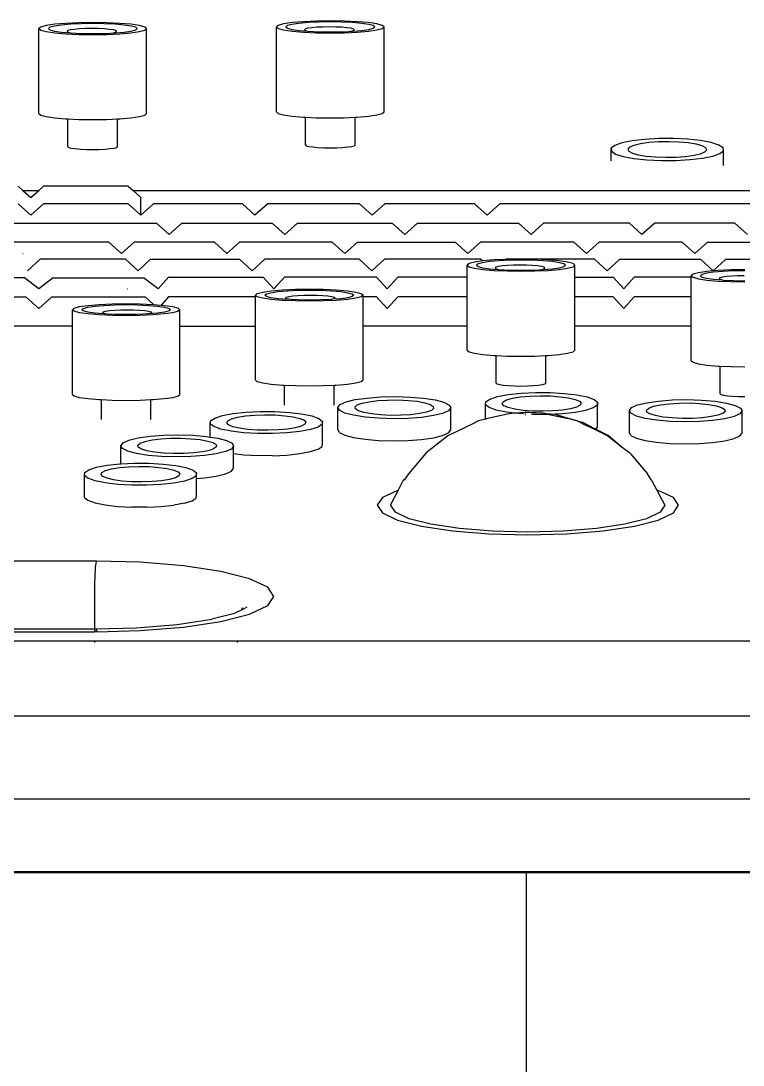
# Model space of a CAD drawing. Header units: centimetres. Extents: x 127 to 455, y 35 to 178.
# Drawn here: x 252.91 to 263.79, y 112.87 to 128.6 of the extents above; entities that cross this region are included whole.
import ezdxf

# ---------------------------------------------------------------- set-up
doc = ezdxf.new("R2010")
doc.units = ezdxf.units.CM
doc.layers.add('Edges', color=7, linetype='Continuous')

# ---------------------------------------------------------------- blocks, each defined once
blk = doc.blocks.new('Philips+Ultrasound+fr')
at = {"layer": 'Edges'}
for p, q in [((-8.278, 22.05), (-8.359, 22.028)), ((-8.149, 22.069), (-8.278, 22.05)), ((-8.155, 22.042), (-8.222, 22.024)), ((-8.049, 22.057), (-8.155, 22.042)), ((-7.981, 22.083), (-8.149, 22.069)), ((-7.91, 22.069), (-8.049, 22.057)), ((-7.786, 22.092), (-7.981, 22.083)), ((-7.749, 22.077), (-7.91, 22.069)), ((-7.576, 22.095), (-7.786, 22.092)), ((-7.576, 22.08), (-7.749, 22.077)), ((-7.366, 22.092), (-7.576, 22.095)), ((-7.403, 22.077), (-7.576, 22.08)), ((-7.241, 22.069), (-7.403, 22.077)), ((-7.17, 22.083), (-7.366, 22.092)), ((-7.102, 22.057), (-7.241, 22.069)), ((-7.003, 22.069), (-7.17, 22.083)), ((-6.996, 22.042), (-7.102, 22.057)), ((-6.874, 22.05), (-7.003, 22.069)), ((-6.929, 22.024), (-6.996, 22.042)), ((-6.793, 22.028), (-6.874, 22.05)), ((-4.781, 22.053), (-4.808, 22.029)), ((-4.7, 22.075), (-4.781, 22.053)), ((-4.571, 22.094), (-4.7, 22.075)), ((-4.644, 22.049), (-4.667, 22.029)), ((-4.577, 22.067), (-4.644, 22.049)), ((-4.471, 22.082), (-4.577, 22.067)), ((-4.403, 22.108), (-4.571, 22.094)), ((-4.332, 22.094), (-4.471, 22.082)), ((-4.207, 22.117), (-4.403, 22.108)), ((-4.171, 22.102), (-4.332, 22.094)), ((-3.998, 22.12), (-4.207, 22.117)), ((-3.998, 22.104), (-4.171, 22.102)), ((-3.788, 22.117), (-3.998, 22.12)), ((-3.824, 22.102), (-3.998, 22.104)), ((-3.663, 22.094), (-3.824, 22.102)), ((-3.592, 22.108), (-3.788, 22.117)), ((-3.524, 22.082), (-3.663, 22.094)), ((-3.424, 22.094), (-3.592, 22.108)), ((-3.418, 22.067), (-3.524, 22.082)), ((-3.295, 22.075), (-3.424, 22.094)), ((-3.351, 22.049), (-3.418, 22.067)), ((-3.328, 22.029), (-3.351, 22.049)), ((-3.214, 22.053), (-3.295, 22.075)), ((-3.187, 22.029), (-3.214, 22.053)), ((-8.359, 22.028), (-8.387, 22.004)), ((-8.387, 22.004), (-8.359, 21.981)), ((-8.387, 20.723), (-8.387, 22.004)), ((-8.359, 21.981), (-8.278, 21.959)), ((-8.278, 21.959), (-8.149, 21.94)), ((-8.222, 22.024), (-8.245, 22.004)), ((-8.245, 22.004), (-8.222, 21.985)), ((-8.222, 21.985), (-8.155, 21.967)), ((-8.155, 21.967), (-8.049, 21.951)), ((-8.149, 21.94), (-7.981, 21.925)), ((-8.049, 21.951), (-7.914, 21.941)), ((-7.981, 21.925), (-7.786, 21.916)), ((-7.952, 21.973), (-7.964, 21.962)), ((-7.964, 21.962), (-7.952, 21.951)), ((-7.914, 21.983), (-7.952, 21.973)), ((-7.952, 21.951), (-7.914, 21.941)), ((-7.855, 21.992), (-7.914, 21.983)), ((-7.914, 21.941), (-7.91, 21.939)), ((-7.91, 21.939), (-7.749, 21.932)), ((-7.777, 21.999), (-7.855, 21.992)), ((-7.786, 21.916), (-7.576, 21.913)), ((-7.687, 22.003), (-7.777, 21.999)), ((-7.749, 21.932), (-7.576, 21.929)), ((-7.59, 22.004), (-7.687, 22.003)), ((-7.494, 22.003), (-7.59, 22.004)), ((-7.576, 21.929), (-7.403, 21.932)), ((-7.576, 21.913), (-7.366, 21.916)), ((-7.404, 21.999), (-7.494, 22.003)), ((-7.326, 21.992), (-7.404, 21.999)), ((-7.403, 21.932), (-7.302, 21.936)), ((-7.366, 21.916), (-7.17, 21.925)), ((-7.267, 21.983), (-7.326, 21.992)), ((-7.302, 21.936), (-7.267, 21.941)), ((-7.229, 21.973), (-7.267, 21.983)), ((-7.267, 21.941), (-7.229, 21.951)), ((-7.267, 21.941), (-7.241, 21.939)), ((-7.241, 21.939), (-7.102, 21.951)), ((-7.217, 21.962), (-7.229, 21.973)), ((-7.229, 21.951), (-7.217, 21.962)), ((-7.17, 21.925), (-7.003, 21.94)), ((-7.102, 21.951), (-6.996, 21.967)), ((-7.003, 21.94), (-6.874, 21.959)), ((-6.996, 21.967), (-6.929, 21.985)), ((-6.906, 22.004), (-6.929, 22.024)), ((-6.929, 21.985), (-6.906, 22.004)), ((-6.874, 21.959), (-6.793, 21.981)), ((-6.765, 22.004), (-6.793, 22.028)), ((-6.793, 21.981), (-6.765, 22.004)), ((-6.765, 20.723), (-6.765, 22.004)), ((-4.808, 22.029), (-4.781, 22.006)), ((-4.808, 20.748), (-4.808, 22.029)), ((-4.781, 22.006), (-4.7, 21.984)), ((-4.7, 21.984), (-4.571, 21.965)), ((-4.667, 22.029), (-4.644, 22.01)), ((-4.644, 22.01), (-4.577, 21.992)), ((-4.577, 21.992), (-4.471, 21.976)), ((-4.571, 21.965), (-4.403, 21.95)), ((-4.471, 21.976), (-4.336, 21.966)), ((-4.403, 21.95), (-4.207, 21.941)), ((-4.373, 21.998), (-4.386, 21.987)), ((-4.386, 21.987), (-4.373, 21.976)), ((-4.336, 22.008), (-4.373, 21.998)), ((-4.373, 21.976), (-4.336, 21.966)), ((-4.277, 22.017), (-4.336, 22.008)), ((-4.336, 21.966), (-4.332, 21.964)), ((-4.332, 21.964), (-4.171, 21.956)), ((-4.199, 22.024), (-4.277, 22.017)), ((-4.207, 21.941), (-3.998, 21.938)), ((-4.109, 22.028), (-4.199, 22.024)), ((-4.171, 21.956), (-3.998, 21.954)), ((-4.012, 22.029), (-4.109, 22.028)), ((-3.915, 22.028), (-4.012, 22.029)), ((-3.998, 21.954), (-3.824, 21.956)), ((-3.998, 21.938), (-3.788, 21.941)), ((-3.825, 22.024), (-3.915, 22.028)), ((-3.748, 22.017), (-3.825, 22.024)), ((-3.824, 21.956), (-3.724, 21.961)), ((-3.788, 21.941), (-3.592, 21.95)), ((-3.689, 22.008), (-3.748, 22.017)), ((-3.724, 21.961), (-3.689, 21.966)), ((-3.651, 21.998), (-3.689, 22.008)), ((-3.689, 21.966), (-3.651, 21.976)), ((-3.689, 21.966), (-3.663, 21.964)), ((-3.663, 21.964), (-3.524, 21.976)), ((-3.638, 21.987), (-3.651, 21.998)), ((-3.651, 21.976), (-3.638, 21.987)), ((-3.592, 21.95), (-3.424, 21.965)), ((-3.524, 21.976), (-3.418, 21.992)), ((-3.424, 21.965), (-3.295, 21.984)), ((-3.418, 21.992), (-3.351, 22.01)), ((-3.351, 22.01), (-3.328, 22.029)), ((-3.295, 21.984), (-3.214, 22.006)), ((-3.214, 22.006), (-3.187, 22.029)), ((-3.187, 20.748), (-3.187, 22.029)), ((-8.387, 20.723), (-8.359, 20.699)), ((-8.359, 20.699), (-8.278, 20.677)), ((-8.278, 20.677), (-8.149, 20.659)), ((-8.149, 20.659), (-7.981, 20.644)), ((-7.981, 20.644), (-7.95, 20.643)), ((-7.95, 20.225), (-7.95, 20.643)), ((-7.95, 20.643), (-7.786, 20.635)), ((-7.786, 20.635), (-7.576, 20.632)), ((-7.576, 20.632), (-7.366, 20.635)), ((-7.366, 20.635), (-7.202, 20.643)), ((-7.202, 20.643), (-7.17, 20.644)), ((-7.202, 20.225), (-7.202, 20.643)), ((-7.17, 20.644), (-7.003, 20.659)), ((-7.003, 20.659), (-6.874, 20.677)), ((-6.874, 20.677), (-6.793, 20.699)), ((-6.793, 20.699), (-6.765, 20.723)), ((-4.808, 20.748), (-4.781, 20.724)), ((-4.781, 20.724), (-4.7, 20.702)), ((-4.7, 20.702), (-4.571, 20.684)), ((-4.571, 20.684), (-4.403, 20.669)), ((-4.403, 20.669), (-4.371, 20.668)), ((-4.371, 20.25), (-4.371, 20.668)), ((-4.371, 20.668), (-4.207, 20.66)), ((-4.207, 20.66), (-3.998, 20.657)), ((-3.998, 20.657), (-3.788, 20.66)), ((-3.788, 20.66), (-3.624, 20.668)), ((-3.624, 20.668), (-3.592, 20.669)), ((-3.624, 20.25), (-3.624, 20.668)), ((-3.592, 20.669), (-3.424, 20.684)), ((-3.424, 20.684), (-3.295, 20.702)), ((-3.295, 20.702), (-3.214, 20.724)), ((-3.214, 20.724), (-3.187, 20.748)), ((0.549, 20.311), (0.395, 20.28)), ((0.738, 20.334), (0.549, 20.311)), ((0.951, 20.346), (0.738, 20.334)), ((1.173, 20.347), (0.951, 20.346)), ((1.389, 20.337), (1.173, 20.347)), ((1.583, 20.316), (1.389, 20.337)), ((1.743, 20.286), (1.583, 20.316)), ((-7.95, 20.225), (-7.937, 20.214)), ((-7.937, 20.214), (-7.899, 20.204)), ((-7.899, 20.204), (-7.84, 20.195)), ((-7.84, 20.195), (-7.763, 20.188)), ((-7.763, 20.188), (-7.673, 20.184)), ((-7.673, 20.184), (-7.576, 20.183)), ((-7.576, 20.183), (-7.479, 20.184)), ((-7.479, 20.184), (-7.389, 20.188)), ((-7.389, 20.188), (-7.312, 20.195)), ((-7.312, 20.195), (-7.252, 20.204)), ((-7.252, 20.204), (-7.215, 20.214)), ((-7.215, 20.214), (-7.202, 20.225)), ((-4.371, 20.25), (-4.359, 20.239)), ((-4.359, 20.239), (-4.321, 20.229)), ((-4.321, 20.229), (-4.262, 20.22)), ((-4.262, 20.22), (-4.184, 20.213)), ((-4.184, 20.213), (-4.094, 20.209)), ((-4.094, 20.209), (-3.998, 20.208)), ((-3.998, 20.208), (-3.901, 20.209)), ((-3.901, 20.209), (-3.811, 20.213)), ((-3.811, 20.213), (-3.733, 20.22)), ((-3.733, 20.22), (-3.674, 20.229)), ((-3.674, 20.229), (-3.637, 20.239)), ((-3.637, 20.239), (-3.624, 20.25)), ((0.288, 20.242), (0.235, 20.2)), ((0.235, 20.2), (0.24, 20.156)), ((0.235, 20.011), (0.235, 20.2)), ((0.24, 20.156), (0.301, 20.114)), ((0.395, 20.28), (0.288, 20.242)), ((0.511, 20.216), (0.485, 20.186)), ((0.485, 20.186), (0.5, 20.155)), ((0.5, 20.155), (0.554, 20.127)), ((0.576, 20.243), (0.511, 20.216)), ((0.675, 20.267), (0.576, 20.243)), ((0.802, 20.285), (0.675, 20.267)), ((0.948, 20.295), (0.802, 20.285)), ((1.103, 20.298), (0.948, 20.295)), ((1.256, 20.293), (1.103, 20.298)), ((1.397, 20.28), (1.256, 20.293)), ((1.516, 20.261), (1.397, 20.28)), ((1.606, 20.236), (1.516, 20.261)), ((1.583, 20.119), (1.648, 20.147)), ((1.66, 20.207), (1.606, 20.236)), ((1.648, 20.147), (1.674, 20.177)), ((1.674, 20.177), (1.66, 20.207)), ((1.858, 20.248), (1.743, 20.286)), ((1.92, 20.206), (1.858, 20.248)), ((1.872, 20.121), (1.925, 20.163)), ((1.925, 20.163), (1.92, 20.206)), ((1.925, 19.941), (1.925, 20.163)), ((0.301, 20.114), (0.416, 20.077)), ((0.416, 20.077), (0.576, 20.047)), ((0.554, 20.127), (0.643, 20.102)), ((0.576, 20.047), (0.771, 20.026)), ((0.643, 20.102), (0.763, 20.083)), ((0.763, 20.083), (0.904, 20.07)), ((0.771, 20.026), (0.986, 20.016)), ((0.904, 20.07), (1.057, 20.065)), ((0.986, 20.016), (1.208, 20.017)), ((1.057, 20.065), (1.212, 20.068)), ((1.208, 20.017), (1.421, 20.029)), ((1.212, 20.068), (1.357, 20.078)), ((1.357, 20.078), (1.484, 20.096)), ((1.421, 20.029), (1.611, 20.051)), ((1.484, 20.096), (1.583, 20.119)), ((1.611, 20.051), (1.765, 20.083)), ((1.765, 20.083), (1.872, 20.121)), ((-8.7, 19.628), (-8.629, 19.564)), ((-8.629, 19.564), (-8.391, 19.564)), ((-8.629, 19.564), (-8.51, 19.457)), ((-8.51, 19.457), (-8.391, 19.564)), ((-8.391, 19.564), (-8.32, 19.628)), ((-7.041, 19.628), (-8.32, 19.628)), ((-7.041, 19.628), (-6.97, 19.564)), ((-6.97, 19.564), (15.223, 19.564)), ((-6.97, 19.564), (-6.851, 19.457)), ((-8.7, 19.362), (-8.51, 19.19)), ((-8.32, 19.362), (-8.51, 19.19)), ((-7.041, 19.362), (-8.32, 19.362)), ((-7.041, 19.362), (-6.851, 19.19)), ((-6.851, 19.19), (-6.851, 19.457)), ((-6.661, 19.362), (-6.851, 19.19)), ((-5.322, 19.362), (-6.661, 19.362)), ((-5.132, 19.19), (-5.322, 19.362)), ((-4.941, 19.362), (-5.132, 19.19)), ((-3.555, 19.362), (-4.941, 19.362)), ((-3.555, 19.362), (-3.365, 19.19)), ((-3.174, 19.362), (-3.365, 19.19)), ((-1.825, 19.362), (-3.174, 19.362)), ((-1.635, 19.19), (-1.825, 19.362)), ((-1.445, 19.362), (-1.635, 19.19)), ((5.136, 19.362), (-1.445, 19.362)), ((-9.979, 19.074), (-6.615, 19.074)), ((-6.615, 19.074), (-6.425, 18.903)), ((-6.425, 18.903), (-6.235, 19.074)), ((-6.235, 19.074), (-4.873, 19.074)), ((-4.873, 19.074), (-4.683, 18.903)), ((-4.493, 19.074), (-4.683, 18.903)), ((-4.493, 19.074), (-3.065, 19.074)), ((-3.065, 19.074), (-2.875, 18.903)), ((-2.875, 18.903), (-2.684, 19.074)), ((-2.684, 19.074), (-1.164, 19.074)), ((-1.164, 19.074), (-0.973, 18.903)), ((-0.973, 18.903), (-0.783, 19.074)), ((0.509, 19.074), (-0.783, 19.074)), ((0.509, 19.074), (0.699, 18.903)), ((0.89, 19.074), (0.699, 18.903)), ((2.1, 19.074), (0.89, 19.074)), ((2.1, 19.074), (2.291, 18.903)), ((-7.332, 18.787), (-9.979, 18.787)), ((-7.332, 18.787), (-7.141, 18.615)), ((-6.951, 18.787), (-7.141, 18.615)), ((-5.744, 18.787), (-6.951, 18.787)), ((-5.744, 18.787), (-5.554, 18.615)), ((-5.554, 18.615), (-5.364, 18.787)), ((-3.969, 18.787), (-5.364, 18.787)), ((-3.969, 18.787), (-3.779, 18.615)), ((-3.779, 18.615), (-3.589, 18.787)), ((-3.589, 18.787), (-2.114, 18.787)), ((-2.114, 18.787), (-1.924, 18.615)), ((-1.924, 18.615), (-1.734, 18.787)), ((-0.327, 18.787), (-1.734, 18.787)), ((-0.327, 18.787), (-0.137, 18.615)), ((-0.137, 18.615), (0.053, 18.787)), ((1.305, 18.787), (0.053, 18.787)), ((1.305, 18.787), (1.495, 18.615)), ((1.685, 18.787), (1.495, 18.615)), ((1.685, 18.787), (2.91, 18.787)), ((-8.631, 18.615), (-8.627, 18.615)), ((-8.371, 18.531), (-8.561, 18.354)), ((-7.084, 18.531), (-8.371, 18.531)), ((-7.084, 18.531), (-6.894, 18.354)), ((-6.894, 18.354), (-6.704, 18.531)), ((-6.704, 18.531), (-5.366, 18.531)), ((-5.366, 18.531), (-5.176, 18.354)), ((-5.176, 18.354), (-4.985, 18.531)), ((-3.563, 18.531), (-4.985, 18.531)), ((-3.563, 18.531), (-3.373, 18.354)), ((-3.373, 18.354), (-3.183, 18.531)), ((-1.731, 18.531), (-3.183, 18.531)), ((-1.907, 18.462), (-1.934, 18.439)), ((-1.934, 18.439), (-1.907, 18.415)), ((-1.934, 18.257), (-1.934, 18.439)), ((-1.826, 18.484), (-1.907, 18.462)), ((-1.907, 18.415), (-1.826, 18.393)), ((-1.701, 18.503), (-1.826, 18.484)), ((-1.77, 18.458), (-1.793, 18.439)), ((-1.793, 18.439), (-1.77, 18.419)), ((-1.703, 18.476), (-1.77, 18.458)), ((-1.77, 18.419), (-1.703, 18.401)), ((-1.731, 18.531), (-1.701, 18.503)), ((-1.597, 18.492), (-1.703, 18.476)), ((-1.697, 18.503), (-1.701, 18.503)), ((-1.529, 18.518), (-1.697, 18.503)), ((-1.458, 18.504), (-1.597, 18.492)), ((-1.356, 18.526), (-1.529, 18.518)), ((-1.462, 18.418), (-1.499, 18.408)), ((-1.403, 18.427), (-1.462, 18.418)), ((-1.297, 18.512), (-1.458, 18.504)), ((-1.325, 18.433), (-1.403, 18.427)), ((-1.356, 18.526), (-1.351, 18.531)), ((-1.333, 18.527), (-1.356, 18.526)), ((-1.333, 18.527), (-1.351, 18.531)), ((-1.124, 18.53), (-1.333, 18.527)), ((-1.235, 18.438), (-1.325, 18.433)), ((-1.124, 18.514), (-1.297, 18.512)), ((-1.138, 18.439), (-1.235, 18.438)), ((-1.042, 18.438), (-1.138, 18.439)), ((-0.914, 18.527), (-1.124, 18.53)), ((-0.95, 18.512), (-1.124, 18.514)), ((-0.951, 18.433), (-1.042, 18.438)), ((-0.874, 18.427), (-0.951, 18.433)), ((-0.789, 18.504), (-0.95, 18.512)), ((-0.137, 18.531), (-0.914, 18.527)), ((-0.718, 18.518), (-0.914, 18.527)), ((-0.815, 18.418), (-0.874, 18.427)), ((-0.777, 18.408), (-0.815, 18.418)), ((-0.65, 18.492), (-0.789, 18.504)), ((-0.55, 18.503), (-0.718, 18.518)), ((-0.544, 18.476), (-0.65, 18.492)), ((-0.421, 18.484), (-0.55, 18.503)), ((-0.477, 18.458), (-0.544, 18.476)), ((-0.544, 18.401), (-0.477, 18.419)), ((-0.454, 18.439), (-0.477, 18.458)), ((-0.477, 18.419), (-0.454, 18.439)), ((-0.34, 18.462), (-0.421, 18.484)), ((-0.421, 18.393), (-0.34, 18.415)), ((-0.313, 18.439), (-0.34, 18.462)), ((-0.34, 18.415), (-0.313, 18.439)), ((-0.313, 18.257), (-0.313, 18.439)), ((-0.017, 18.531), (-0.137, 18.531)), ((-0.017, 18.531), (0.174, 18.354)), ((0.174, 18.354), (0.364, 18.531)), ((0.364, 18.531), (1.581, 18.531)), ((1.581, 18.531), (1.771, 18.354)), ((1.771, 18.354), (1.961, 18.531)), ((1.961, 18.531), (3.245, 18.531)), ((-6.433, 18.257), (-6.593, 18.081)), ((-6.433, 18.257), (-5.008, 18.257)), ((-4.848, 18.081), (-5.008, 18.257)), ((-4.688, 18.257), (-4.848, 18.081)), ((-3.3, 18.257), (-4.688, 18.257)), ((-3.14, 18.081), (-3.3, 18.257)), ((-2.979, 18.257), (-3.14, 18.081)), ((-1.934, 18.257), (-2.979, 18.257)), ((-1.934, 17.963), (-1.934, 18.257)), ((-1.826, 18.393), (-1.697, 18.374)), ((-1.703, 18.401), (-1.597, 18.386)), ((-1.697, 18.374), (-1.529, 18.36)), ((-1.597, 18.386), (-1.462, 18.376)), ((-1.529, 18.36), (-1.333, 18.351)), ((-1.499, 18.408), (-1.512, 18.397)), ((-1.512, 18.397), (-1.499, 18.386)), ((-1.499, 18.386), (-1.462, 18.376)), ((-1.462, 18.376), (-1.458, 18.374)), ((-1.458, 18.374), (-1.297, 18.366)), ((-1.333, 18.351), (-1.124, 18.348)), ((-1.297, 18.366), (-1.124, 18.364)), ((-1.124, 18.364), (-0.95, 18.366)), ((-1.124, 18.348), (-0.914, 18.351)), ((-0.95, 18.366), (-0.85, 18.371)), ((-0.914, 18.351), (-0.718, 18.36)), ((-0.85, 18.371), (-0.815, 18.376)), ((-0.815, 18.376), (-0.777, 18.386)), ((-0.815, 18.376), (-0.789, 18.374)), ((-0.789, 18.374), (-0.65, 18.386)), ((-0.765, 18.397), (-0.777, 18.408)), ((-0.777, 18.386), (-0.765, 18.397)), ((-0.718, 18.36), (-0.55, 18.374)), ((-0.65, 18.386), (-0.544, 18.401)), ((-0.55, 18.374), (-0.421, 18.393)), ((-0.313, 17.963), (-0.313, 18.257)), ((-0.313, 18.257), (0.263, 18.257)), ((0.423, 18.081), (0.263, 18.257)), ((0.583, 18.257), (0.423, 18.081)), ((1.44, 18.257), (0.583, 18.257)), ((1.468, 18.303), (1.44, 18.279)), ((1.44, 18.279), (1.468, 18.256)), ((1.44, 18.257), (1.44, 18.279)), ((1.44, 17.963), (1.44, 18.257)), ((1.549, 18.325), (1.468, 18.303)), ((1.468, 18.256), (1.549, 18.234)), ((1.677, 18.344), (1.549, 18.325)), ((1.604, 18.299), (1.581, 18.279)), ((1.581, 18.279), (1.604, 18.26)), ((1.671, 18.317), (1.604, 18.299)), ((1.604, 18.26), (1.671, 18.242)), ((1.777, 18.333), (1.671, 18.317)), ((1.771, 18.354), (1.677, 18.344)), ((1.845, 18.358), (1.771, 18.354)), ((1.916, 18.345), (1.777, 18.333)), ((2.041, 18.367), (1.845, 18.358)), ((1.912, 18.259), (1.875, 18.248)), ((1.972, 18.267), (1.912, 18.259)), ((2.077, 18.352), (1.916, 18.345)), ((2.049, 18.274), (1.972, 18.267)), ((2.251, 18.371), (2.041, 18.367)), ((2.139, 18.278), (2.049, 18.274)), ((2.251, 18.355), (2.077, 18.352)), ((2.236, 18.28), (2.139, 18.278)), ((-8.607, 18.247), (-9.951, 18.247)), ((-8.389, 18.081), (-8.607, 18.247)), ((-8.171, 18.247), (-8.389, 18.081)), ((-8.171, 18.247), (-6.811, 18.247)), ((-6.593, 18.081), (-6.811, 18.247)), ((1.549, 18.234), (1.677, 18.215)), ((1.671, 18.242), (1.777, 18.226)), ((1.677, 18.215), (1.845, 18.2)), ((1.777, 18.226), (1.912, 18.216)), ((1.845, 18.2), (2.041, 18.191)), ((1.875, 18.248), (1.862, 18.237)), ((1.862, 18.237), (1.875, 18.227)), ((1.875, 18.227), (1.912, 18.216)), ((1.912, 18.216), (1.916, 18.214)), ((1.916, 18.214), (2.077, 18.207)), ((2.041, 18.191), (2.251, 18.188)), ((2.077, 18.207), (2.251, 18.204)), ((-8.58, 17.958), (-9.979, 17.958)), ((-8.389, 17.787), (-8.58, 17.958)), ((-8.198, 17.958), (-8.389, 17.787)), ((-6.784, 17.958), (-8.198, 17.958)), ((-7.051, 18.081), (-7.048, 18.081)), ((-6.66, 17.847), (-6.784, 17.958)), ((-6.433, 17.963), (-6.548, 17.837)), ((-5.124, 17.963), (-6.433, 17.963)), ((-5.124, 17.987), (-5.097, 18.01)), ((-5.097, 17.963), (-5.124, 17.987)), ((-5.124, 17.963), (-5.124, 17.987)), ((-5.124, 17.518), (-5.124, 17.963)), ((-5.097, 18.01), (-5.016, 18.032)), ((-5.016, 17.941), (-5.097, 17.963)), ((-5.016, 18.032), (-4.887, 18.051)), ((-4.887, 17.922), (-5.016, 17.941)), ((-4.983, 17.987), (-4.96, 18.006)), ((-4.96, 17.967), (-4.983, 17.987)), ((-4.96, 18.006), (-4.893, 18.024)), ((-4.893, 17.949), (-4.96, 17.967)), ((-4.893, 18.024), (-4.787, 18.04)), ((-4.787, 17.934), (-4.893, 17.949)), ((-4.887, 18.051), (-4.719, 18.066)), ((-4.787, 18.04), (-4.648, 18.052)), ((-4.719, 18.066), (-4.524, 18.075)), ((-4.673, 17.945), (-4.66, 17.956)), ((-4.66, 17.934), (-4.673, 17.945)), ((-4.66, 17.956), (-4.623, 17.966)), ((-4.648, 18.052), (-4.487, 18.06)), ((-4.623, 17.966), (-4.563, 17.975)), ((-4.563, 17.975), (-4.486, 17.981)), ((-4.524, 18.075), (-4.314, 18.078)), ((-4.487, 18.06), (-4.314, 18.062)), ((-4.486, 17.981), (-4.396, 17.986)), ((-4.396, 17.986), (-4.299, 17.987)), ((-4.314, 18.078), (-4.104, 18.075)), ((-4.314, 18.062), (-4.14, 18.06)), ((-4.299, 17.987), (-4.202, 17.986)), ((-4.202, 17.986), (-4.112, 17.981)), ((-4.14, 18.06), (-3.979, 18.052)), ((-4.112, 17.981), (-4.035, 17.975)), ((-4.104, 18.075), (-3.908, 18.066)), ((-4.035, 17.975), (-3.975, 17.966)), ((-3.979, 18.052), (-3.84, 18.04)), ((-3.975, 17.966), (-3.938, 17.956)), ((-3.938, 17.956), (-3.925, 17.945)), ((-3.925, 17.945), (-3.938, 17.934)), ((-3.908, 18.066), (-3.74, 18.051)), ((-3.84, 18.04), (-3.734, 18.024)), ((-3.734, 17.949), (-3.84, 17.934)), ((-3.74, 18.051), (-3.612, 18.032)), ((-3.612, 17.941), (-3.74, 17.922)), ((-3.734, 18.024), (-3.667, 18.006)), ((-3.667, 17.967), (-3.734, 17.949)), ((-3.667, 18.006), (-3.644, 17.987)), ((-3.644, 17.987), (-3.667, 17.967)), ((-3.612, 18.032), (-3.531, 18.01)), ((-3.531, 17.963), (-3.612, 17.941)), ((-3.531, 18.01), (-3.503, 17.987)), ((-3.503, 17.987), (-3.531, 17.963)), ((-3.503, 17.963), (-3.503, 17.987)), ((-3.3, 17.963), (-3.503, 17.963)), ((-3.503, 17.518), (-3.503, 17.963)), ((-3.14, 17.787), (-3.3, 17.963)), ((-2.979, 17.963), (-3.14, 17.787)), ((-1.934, 17.963), (-2.979, 17.963)), ((-1.934, 17.518), (-1.934, 17.963)), ((0.263, 17.963), (-0.313, 17.963)), ((-0.313, 17.518), (-0.313, 17.963)), ((0.423, 17.787), (0.263, 17.963)), ((0.423, 17.787), (0.583, 17.963)), ((1.44, 17.963), (0.583, 17.963)), ((1.44, 17.518), (1.44, 17.963)), ((-7.884, 17.768), (-7.856, 17.792)), ((-7.856, 17.792), (-7.775, 17.814)), ((-7.775, 17.814), (-7.646, 17.833)), ((-7.742, 17.768), (-7.72, 17.788)), ((-7.72, 17.788), (-7.653, 17.806)), ((-7.653, 17.806), (-7.546, 17.821)), ((-7.646, 17.833), (-7.478, 17.847)), ((-7.546, 17.821), (-7.408, 17.833)), ((-7.478, 17.847), (-7.283, 17.856)), ((-7.408, 17.833), (-7.246, 17.841)), ((-7.283, 17.856), (-7.073, 17.859)), ((-7.246, 17.841), (-7.073, 17.844)), ((-7.073, 17.859), (-6.863, 17.856)), ((-7.073, 17.844), (-6.9, 17.841)), ((-6.9, 17.841), (-6.738, 17.833)), ((-6.863, 17.856), (-6.668, 17.847)), ((-6.738, 17.833), (-6.6, 17.821)), ((-6.668, 17.847), (-6.66, 17.847)), ((-6.66, 17.847), (-6.548, 17.837)), ((-6.6, 17.821), (-6.493, 17.806)), ((-6.548, 17.837), (-6.5, 17.833)), ((-6.5, 17.833), (-6.371, 17.814)), ((-6.493, 17.806), (-6.427, 17.788)), ((-6.427, 17.788), (-6.404, 17.768)), ((-6.371, 17.814), (-6.29, 17.792)), ((-6.29, 17.792), (-6.262, 17.768)), ((-4.719, 17.908), (-4.887, 17.922)), ((-4.648, 17.922), (-4.787, 17.934)), ((-4.524, 17.899), (-4.719, 17.908)), ((-4.623, 17.924), (-4.66, 17.934)), ((-4.623, 17.924), (-4.648, 17.922)), ((-4.588, 17.919), (-4.623, 17.924)), ((-4.487, 17.914), (-4.588, 17.919)), ((-4.314, 17.896), (-4.524, 17.899)), ((-4.314, 17.912), (-4.487, 17.914)), ((-4.14, 17.914), (-4.314, 17.912)), ((-4.104, 17.899), (-4.314, 17.896)), ((-3.979, 17.922), (-4.14, 17.914)), ((-3.908, 17.908), (-4.104, 17.899)), ((-3.975, 17.924), (-3.979, 17.922)), ((-3.938, 17.934), (-3.975, 17.924)), ((-3.84, 17.934), (-3.975, 17.924)), ((-3.74, 17.922), (-3.908, 17.908)), ((-7.856, 17.745), (-7.884, 17.768)), ((-7.884, 17.518), (-7.884, 17.768)), ((-7.775, 17.723), (-7.856, 17.745)), ((-7.646, 17.704), (-7.775, 17.723)), ((-7.72, 17.749), (-7.742, 17.768)), ((-7.653, 17.731), (-7.72, 17.749)), ((-7.546, 17.715), (-7.653, 17.731)), ((-7.478, 17.689), (-7.646, 17.704)), ((-7.408, 17.703), (-7.546, 17.715)), ((-7.283, 17.68), (-7.478, 17.689)), ((-7.432, 17.726), (-7.419, 17.737)), ((-7.419, 17.715), (-7.432, 17.726)), ((-7.419, 17.737), (-7.382, 17.747)), ((-7.382, 17.705), (-7.419, 17.715)), ((-7.382, 17.705), (-7.408, 17.703)), ((-7.382, 17.747), (-7.323, 17.756)), ((-7.347, 17.7), (-7.382, 17.705)), ((-7.246, 17.696), (-7.347, 17.7)), ((-7.323, 17.756), (-7.245, 17.763)), ((-7.073, 17.677), (-7.283, 17.68)), ((-7.073, 17.693), (-7.246, 17.696)), ((-7.245, 17.763), (-7.155, 17.767)), ((-7.155, 17.767), (-7.058, 17.768)), ((-6.9, 17.696), (-7.073, 17.693)), ((-6.863, 17.68), (-7.073, 17.677)), ((-7.058, 17.768), (-6.962, 17.767)), ((-6.962, 17.767), (-6.871, 17.763)), ((-6.738, 17.703), (-6.9, 17.696)), ((-6.871, 17.763), (-6.794, 17.756)), ((-6.668, 17.689), (-6.863, 17.68)), ((-6.794, 17.756), (-6.735, 17.747)), ((-6.735, 17.705), (-6.738, 17.703)), ((-6.735, 17.747), (-6.697, 17.737)), ((-6.697, 17.715), (-6.735, 17.705)), ((-6.6, 17.715), (-6.735, 17.705)), ((-6.697, 17.737), (-6.685, 17.726)), ((-6.685, 17.726), (-6.697, 17.715)), ((-6.5, 17.704), (-6.668, 17.689)), ((-6.493, 17.731), (-6.6, 17.715)), ((-6.371, 17.723), (-6.5, 17.704)), ((-6.427, 17.749), (-6.493, 17.731)), ((-6.404, 17.768), (-6.427, 17.749)), ((-6.29, 17.745), (-6.371, 17.723)), ((-6.262, 17.768), (-6.29, 17.745)), ((-6.262, 17.518), (-6.262, 17.768)), ((-7.884, 17.518), (-10.138, 17.518)), ((-7.884, 16.487), (-7.884, 17.518)), ((-6.262, 17.518), (-5.124, 17.518)), ((-6.262, 16.487), (-6.262, 17.518)), ((-5.124, 16.706), (-5.124, 17.518)), ((-3.503, 16.706), (-3.503, 17.518)), ((-1.934, 17.518), (-3.503, 17.518)), ((-1.934, 17.158), (-1.934, 17.518)), ((-0.313, 17.158), (-0.313, 17.518)), ((1.44, 17.518), (-0.313, 17.518)), ((1.44, 16.998), (1.44, 17.518)), ((-1.934, 17.158), (-1.907, 17.134)), ((-0.34, 17.134), (-0.313, 17.158)), ((-1.907, 17.134), (-1.826, 17.112)), ((-1.826, 17.112), (-1.697, 17.093)), ((-1.697, 17.093), (-1.529, 17.079)), ((-1.529, 17.079), (-1.497, 17.077)), ((-1.497, 16.659), (-1.497, 17.077)), ((-1.497, 17.077), (-1.333, 17.07)), ((-1.333, 17.07), (-1.124, 17.066)), ((-1.124, 17.066), (-0.914, 17.07)), ((-0.914, 17.07), (-0.75, 17.077)), ((-0.75, 17.077), (-0.718, 17.079)), ((-0.75, 16.659), (-0.75, 17.077)), ((-0.718, 17.079), (-0.55, 17.093)), ((-0.55, 17.093), (-0.421, 17.112)), ((-0.421, 17.112), (-0.34, 17.134)), ((1.44, 16.998), (1.468, 16.975)), ((1.468, 16.975), (1.549, 16.953)), ((1.549, 16.953), (1.677, 16.934)), ((1.677, 16.934), (1.845, 16.919)), ((1.845, 16.919), (1.877, 16.918)), ((1.877, 16.5), (1.877, 16.918)), ((1.877, 16.918), (2.041, 16.91)), ((2.041, 16.91), (2.251, 16.907)), ((-5.097, 16.682), (-5.124, 16.706)), ((-5.016, 16.66), (-5.097, 16.682)), ((-3.531, 16.682), (-3.612, 16.66)), ((-3.503, 16.706), (-3.531, 16.682)), ((-4.887, 16.641), (-5.016, 16.66)), ((-4.719, 16.627), (-4.887, 16.641)), ((-4.687, 16.625), (-4.719, 16.627)), ((-4.687, 16.33), (-4.687, 16.625)), ((-4.524, 16.618), (-4.687, 16.625)), ((-4.314, 16.614), (-4.524, 16.618)), ((-4.104, 16.618), (-4.314, 16.614)), ((-3.94, 16.625), (-4.104, 16.618)), ((-3.908, 16.627), (-3.94, 16.625)), ((-3.94, 16.33), (-3.94, 16.625)), ((-3.74, 16.641), (-3.908, 16.627)), ((-3.612, 16.66), (-3.74, 16.641)), ((-1.497, 16.659), (-1.485, 16.649)), ((-1.485, 16.649), (-1.447, 16.638)), ((-1.447, 16.638), (-1.388, 16.63)), ((-1.388, 16.63), (-1.31, 16.623)), ((-1.31, 16.623), (-1.22, 16.619)), ((-1.22, 16.619), (-1.124, 16.617)), ((-1.124, 16.617), (-1.027, 16.619)), ((-1.027, 16.619), (-0.937, 16.623)), ((-0.937, 16.623), (-0.859, 16.63)), ((-0.859, 16.63), (-0.8, 16.638)), ((-0.8, 16.638), (-0.763, 16.649)), ((-0.763, 16.649), (-0.75, 16.659)), ((-7.856, 16.463), (-7.884, 16.487)), ((-7.775, 16.441), (-7.856, 16.463)), ((-7.646, 16.423), (-7.775, 16.441)), ((-7.478, 16.408), (-7.646, 16.423)), ((-7.447, 16.407), (-7.478, 16.408)), ((-7.447, 16.111), (-7.447, 16.407)), ((-7.283, 16.399), (-7.447, 16.407)), ((-7.073, 16.396), (-7.283, 16.399)), ((-6.863, 16.399), (-7.073, 16.396)), ((-6.699, 16.407), (-6.863, 16.399)), ((-6.668, 16.408), (-6.699, 16.407)), ((-6.699, 16.111), (-6.699, 16.407)), ((-6.5, 16.423), (-6.668, 16.408)), ((-6.371, 16.441), (-6.5, 16.423)), ((-6.29, 16.463), (-6.371, 16.441)), ((-6.262, 16.487), (-6.29, 16.463)), ((-3.849, 16.338), (-3.76, 16.378)), ((-3.76, 16.378), (-3.621, 16.412)), ((-3.621, 16.412), (-3.442, 16.437)), ((-3.518, 16.359), (-3.412, 16.381)), ((-3.442, 16.437), (-3.236, 16.453)), ((-3.412, 16.381), (-3.281, 16.397)), ((-3.281, 16.397), (-3.133, 16.406)), ((-3.236, 16.453), (-3.015, 16.458)), ((-3.133, 16.406), (-2.977, 16.408)), ((-3.015, 16.458), (-2.796, 16.451)), ((-2.977, 16.408), (-2.826, 16.401)), ((-2.826, 16.401), (-2.689, 16.387)), ((-2.796, 16.451), (-2.592, 16.434)), ((-2.689, 16.387), (-2.575, 16.366)), ((-2.592, 16.434), (-2.419, 16.407)), ((-2.419, 16.407), (-2.288, 16.372)), ((-2.288, 16.372), (-2.207, 16.331)), ((-1.658, 16.336), (-1.654, 16.379)), ((-1.654, 16.379), (-1.592, 16.421)), ((-1.592, 16.421), (-1.477, 16.458)), ((-1.477, 16.458), (-1.317, 16.488)), ((-1.408, 16.35), (-1.394, 16.38)), ((-1.394, 16.38), (-1.34, 16.408)), ((-1.34, 16.408), (-1.25, 16.433)), ((-1.317, 16.488), (-1.123, 16.509)), ((-1.25, 16.433), (-1.131, 16.453)), ((-1.131, 16.453), (-0.989, 16.466)), ((-1.123, 16.509), (-0.907, 16.52)), ((-0.989, 16.466), (-0.836, 16.471)), ((-0.907, 16.52), (-0.685, 16.519)), ((-0.836, 16.471), (-0.682, 16.468)), ((-0.685, 16.519), (-0.472, 16.507)), ((-0.682, 16.468), (-0.536, 16.457)), ((-0.536, 16.457), (-0.409, 16.44)), ((-0.472, 16.507), (-0.282, 16.484)), ((-0.409, 16.44), (-0.31, 16.416)), ((-0.31, 16.416), (-0.245, 16.389)), ((-0.282, 16.484), (-0.129, 16.453)), ((-0.245, 16.389), (-0.219, 16.358)), ((-0.129, 16.453), (-0.022, 16.415)), ((-0.022, 16.415), (0.031, 16.372)), ((0.031, 16.372), (0.027, 16.329)), ((0.031, 16.039), (0.031, 16.372)), ((0.77, 16.366), (0.949, 16.391)), ((0.949, 16.391), (1.156, 16.407)), ((1.156, 16.407), (1.376, 16.412)), ((1.376, 16.412), (1.596, 16.405)), ((1.596, 16.405), (1.799, 16.388)), ((1.799, 16.388), (1.972, 16.361)), ((1.877, 16.5), (1.89, 16.489)), ((1.89, 16.489), (1.927, 16.479)), ((1.927, 16.479), (1.986, 16.47)), ((1.986, 16.47), (2.064, 16.464)), ((2.064, 16.464), (2.154, 16.459)), ((2.154, 16.459), (2.251, 16.458)), ((-5.464, 16.201), (-5.269, 16.222)), ((-5.269, 16.222), (-5.054, 16.233)), ((-5.054, 16.233), (-4.832, 16.232)), ((-4.832, 16.232), (-4.619, 16.22)), ((-4.619, 16.22), (-4.429, 16.197)), ((-3.882, 16.295), (-3.849, 16.338)), ((-3.858, 16.252), (-3.882, 16.295)), ((-3.882, 15.961), (-3.882, 16.295)), ((-3.777, 16.211), (-3.858, 16.252)), ((-3.646, 16.176), (-3.777, 16.211)), ((-3.625, 16.302), (-3.59, 16.332)), ((-3.619, 16.272), (-3.625, 16.302)), ((-3.573, 16.243), (-3.619, 16.272)), ((-3.59, 16.332), (-3.518, 16.359)), ((-3.49, 16.217), (-3.573, 16.243)), ((-3.376, 16.196), (-3.49, 16.217)), ((-2.547, 16.224), (-2.653, 16.202)), ((-2.575, 16.366), (-2.492, 16.34)), ((-2.475, 16.251), (-2.547, 16.224)), ((-2.492, 16.34), (-2.446, 16.311)), ((-2.44, 16.281), (-2.475, 16.251)), ((-2.446, 16.311), (-2.44, 16.281)), ((-2.216, 16.245), (-2.305, 16.205)), ((-2.183, 16.288), (-2.216, 16.245)), ((-2.207, 16.331), (-2.183, 16.288)), ((-2.183, 15.955), (-2.183, 16.288)), ((-1.605, 16.293), (-1.658, 16.336)), ((-1.658, 16.116), (-1.658, 16.336)), ((-1.498, 16.255), (-1.605, 16.293)), ((-1.345, 16.224), (-1.498, 16.255)), ((-1.382, 16.32), (-1.408, 16.35)), ((-1.317, 16.292), (-1.382, 16.32)), ((-1.213, 16.208), (-1.345, 16.224)), ((-1.218, 16.268), (-1.317, 16.292)), ((-1.091, 16.251), (-1.218, 16.268)), ((-1.133, 16.215), (-1.213, 16.208)), ((-1.054, 16.217), (-1.133, 16.215)), ((-0.945, 16.24), (-1.091, 16.251)), ((-1.054, 16.232), (-1.051, 16.228)), ((-1.054, 16.217), (-1.051, 16.228)), ((-1.021, 16.218), (-1.054, 16.217)), ((-1.054, 16.203), (-1.054, 16.217)), ((-1.051, 16.228), (-0.908, 16.215)), ((-0.908, 16.215), (-1.021, 16.218)), ((-0.791, 16.237), (-0.945, 16.24)), ((-0.802, 16.206), (-0.908, 16.215)), ((-0.638, 16.243), (-0.791, 16.237)), ((-0.497, 16.255), (-0.638, 16.243)), ((-0.31, 16.22), (-0.505, 16.199)), ((-0.377, 16.275), (-0.497, 16.255)), ((-0.287, 16.3), (-0.377, 16.275)), ((-0.15, 16.25), (-0.31, 16.22)), ((-0.233, 16.328), (-0.287, 16.3)), ((-0.219, 16.358), (-0.233, 16.328)), ((-0.035, 16.287), (-0.15, 16.25)), ((0.027, 16.329), (-0.035, 16.287)), ((0.509, 16.249), (0.543, 16.292)), ((0.533, 16.206), (0.509, 16.249)), ((0.509, 15.915), (0.509, 16.249)), ((0.543, 16.292), (0.632, 16.332)), ((0.632, 16.332), (0.77, 16.366)), ((0.766, 16.256), (0.801, 16.286)), ((0.772, 16.226), (0.766, 16.256)), ((0.818, 16.197), (0.772, 16.226)), ((0.801, 16.286), (0.873, 16.313)), ((0.873, 16.313), (0.979, 16.335)), ((0.979, 16.335), (1.11, 16.351)), ((1.11, 16.351), (1.259, 16.36)), ((1.259, 16.36), (1.414, 16.362)), ((1.414, 16.362), (1.565, 16.355)), ((1.565, 16.355), (1.703, 16.341)), ((1.703, 16.341), (1.817, 16.32)), ((1.817, 16.32), (1.899, 16.294)), ((1.899, 16.294), (1.945, 16.265)), ((1.951, 16.235), (1.917, 16.205)), ((1.945, 16.265), (1.951, 16.235)), ((1.972, 16.361), (2.103, 16.326)), ((2.103, 16.326), (2.184, 16.285)), ((2.209, 16.242), (2.175, 16.199)), ((2.184, 16.285), (2.209, 16.242)), ((2.209, 15.909), (2.209, 16.242)), ((-5.805, 16.049), (-5.801, 16.092)), ((-5.801, 16.092), (-5.739, 16.134)), ((-5.739, 16.134), (-5.624, 16.171)), ((-5.624, 16.171), (-5.464, 16.201)), ((-5.555, 16.062), (-5.54, 16.093)), ((-5.529, 16.032), (-5.555, 16.062)), ((-5.54, 16.093), (-5.487, 16.121)), ((-5.487, 16.121), (-5.397, 16.146)), ((-5.397, 16.146), (-5.277, 16.166)), ((-5.277, 16.166), (-5.136, 16.178)), ((-5.136, 16.178), (-4.983, 16.184)), ((-4.983, 16.184), (-4.828, 16.181)), ((-4.828, 16.181), (-4.683, 16.17)), ((-4.683, 16.17), (-4.556, 16.153)), ((-4.556, 16.153), (-4.457, 16.129)), ((-4.457, 16.129), (-4.392, 16.101)), ((-4.429, 16.197), (-4.276, 16.166)), ((-4.392, 16.101), (-4.366, 16.071)), ((-4.366, 16.071), (-4.38, 16.041)), ((-4.276, 16.166), (-4.169, 16.128)), ((-4.169, 16.128), (-4.116, 16.085)), ((-4.116, 16.085), (-4.12, 16.042)), ((-4.116, 15.752), (-4.116, 16.085)), ((-3.473, 16.149), (-3.646, 16.176)), ((-3.269, 16.131), (-3.473, 16.149)), ((-3.239, 16.182), (-3.376, 16.196)), ((-3.05, 16.125), (-3.269, 16.131)), ((-3.088, 16.175), (-3.239, 16.182)), ((-2.932, 16.176), (-3.088, 16.175)), ((-2.83, 16.13), (-3.05, 16.125)), ((-2.784, 16.185), (-2.932, 16.176)), ((-2.623, 16.145), (-2.83, 16.13)), ((-2.653, 16.202), (-2.784, 16.185)), ((-2.444, 16.171), (-2.623, 16.145)), ((-2.305, 16.205), (-2.444, 16.171)), ((-1.765, 16.091), (-1.851, 16.05)), ((-1.658, 16.116), (-1.765, 16.091)), ((-1.629, 16.126), (-1.658, 16.116)), ((-1.329, 16.193), (-1.629, 16.126)), ((-1.239, 16.206), (-1.329, 16.193)), ((-1.213, 16.208), (-1.239, 16.206)), ((-1.155, 16.201), (-1.213, 16.208)), ((-1.085, 16.197), (-1.155, 16.201)), ((-1.054, 16.179), (-1.054, 16.186)), ((-0.942, 16.189), (-0.973, 16.191)), ((-0.72, 16.188), (-0.942, 16.189)), ((-0.712, 16.193), (-0.802, 16.206)), ((-0.802, 16.206), (-0.616, 16.194)), ((-0.712, 16.193), (-0.72, 16.188)), ((-0.712, 16.193), (-0.698, 16.189)), ((-0.616, 16.194), (-0.698, 16.189)), ((-0.698, 16.189), (-0.412, 16.126)), ((-0.505, 16.199), (-0.616, 16.194)), ((-0.616, 16.194), (-0.276, 16.091)), ((-0.276, 16.091), (-0.412, 16.126)), ((-0.19, 16.05), (-0.276, 16.091)), ((-0.276, 16.091), (-0.196, 16.073)), ((-0.196, 16.073), (-0.006, 15.973)), ((0.614, 16.165), (0.533, 16.206)), ((0.746, 16.13), (0.614, 16.165)), ((0.919, 16.103), (0.746, 16.13)), ((0.901, 16.171), (0.818, 16.197)), ((1.015, 16.15), (0.901, 16.171)), ((1.122, 16.085), (0.919, 16.103)), ((1.152, 16.136), (1.015, 16.15)), ((1.341, 16.079), (1.122, 16.085)), ((1.304, 16.129), (1.152, 16.136)), ((1.459, 16.13), (1.304, 16.129)), ((1.562, 16.084), (1.341, 16.079)), ((1.607, 16.139), (1.459, 16.13)), ((1.768, 16.099), (1.562, 16.084)), ((1.739, 16.156), (1.607, 16.139)), ((1.844, 16.178), (1.739, 16.156)), ((1.947, 16.125), (1.768, 16.099)), ((1.917, 16.205), (1.844, 16.178)), ((2.086, 16.159), (1.947, 16.125)), ((2.175, 16.199), (2.086, 16.159)), ((-5.752, 16.006), (-5.805, 16.049)), ((-5.805, 15.848), (-5.805, 16.049)), ((-5.645, 15.968), (-5.752, 16.006)), ((-5.492, 15.937), (-5.645, 15.968)), ((-5.464, 16.005), (-5.529, 16.032)), ((-5.302, 15.914), (-5.492, 15.937)), ((-5.365, 15.981), (-5.464, 16.005)), ((-5.238, 15.964), (-5.365, 15.981)), ((-5.089, 15.902), (-5.302, 15.914)), ((-5.092, 15.953), (-5.238, 15.964)), ((-4.938, 15.95), (-5.092, 15.953)), ((-4.867, 15.901), (-5.089, 15.902)), ((-4.785, 15.955), (-4.938, 15.95)), ((-4.651, 15.912), (-4.867, 15.901)), ((-4.643, 15.968), (-4.785, 15.955)), ((-4.457, 15.933), (-4.651, 15.912)), ((-4.524, 15.988), (-4.643, 15.968)), ((-4.434, 16.013), (-4.524, 15.988)), ((-4.297, 15.963), (-4.457, 15.933)), ((-4.38, 16.041), (-4.434, 16.013)), ((-4.182, 16), (-4.297, 15.963)), ((-4.12, 16.042), (-4.182, 16)), ((-3.858, 15.918), (-3.882, 15.961)), ((-3.858, 15.918), (-3.777, 15.878)), ((-2.305, 15.872), (-2.216, 15.912)), ((-1.851, 16.05), (-2.227, 15.867)), ((-2.216, 15.912), (-2.183, 15.955)), ((-0.19, 16.05), (-0.017, 15.966)), ((-0.017, 15.966), (-0.006, 15.973)), ((-0.017, 15.966), (0.186, 15.867)), ((-0.006, 15.973), (0.027, 15.996)), ((-0.006, 15.973), (0.192, 15.87)), ((0.027, 15.996), (0.031, 16.039)), ((0.533, 15.872), (0.509, 15.915)), ((2.175, 15.866), (2.209, 15.909)), ((-7.153, 15.718), (-7.12, 15.761)), ((-7.12, 15.761), (-7.031, 15.801)), ((-7.031, 15.801), (-6.892, 15.835)), ((-6.896, 15.726), (-6.861, 15.755)), ((-6.892, 15.835), (-6.713, 15.861)), ((-6.861, 15.755), (-6.789, 15.782)), ((-6.789, 15.782), (-6.683, 15.805)), ((-6.713, 15.861), (-6.506, 15.877)), ((-6.683, 15.805), (-6.552, 15.821)), ((-6.552, 15.821), (-6.404, 15.83)), ((-6.506, 15.877), (-6.286, 15.882)), ((-6.404, 15.83), (-6.248, 15.831)), ((-6.286, 15.882), (-6.067, 15.875)), ((-6.248, 15.831), (-6.097, 15.824)), ((-6.097, 15.824), (-5.96, 15.81)), ((-6.067, 15.875), (-5.863, 15.858)), ((-5.96, 15.81), (-5.846, 15.789)), ((-5.863, 15.858), (-5.805, 15.848)), ((-5.846, 15.789), (-5.763, 15.764)), ((-5.805, 15.848), (-5.69, 15.83)), ((-5.763, 15.764), (-5.717, 15.735)), ((-5.69, 15.83), (-5.559, 15.795)), ((-5.559, 15.795), (-5.478, 15.755)), ((-5.478, 15.755), (-5.454, 15.711)), ((-4.12, 15.708), (-4.116, 15.752)), ((-3.777, 15.878), (-3.646, 15.843)), ((-3.646, 15.843), (-3.473, 15.815)), ((-3.473, 15.815), (-3.269, 15.798)), ((-3.269, 15.798), (-3.05, 15.791)), ((-3.05, 15.791), (-2.83, 15.796)), ((-2.83, 15.796), (-2.623, 15.812)), ((-2.623, 15.812), (-2.444, 15.838)), ((-2.227, 15.867), (-2.555, 15.611)), ((-2.444, 15.838), (-2.305, 15.872)), ((0.186, 15.867), (0.402, 15.698)), ((0.192, 15.87), (0.402, 15.698)), ((0.533, 15.872), (0.614, 15.832)), ((0.614, 15.832), (0.746, 15.797)), ((0.746, 15.797), (0.919, 15.769)), ((0.919, 15.769), (1.122, 15.752)), ((1.122, 15.752), (1.341, 15.745)), ((1.341, 15.745), (1.562, 15.75)), ((1.562, 15.75), (1.768, 15.766)), ((1.768, 15.766), (1.947, 15.792)), ((1.947, 15.792), (2.086, 15.826)), ((2.086, 15.826), (2.175, 15.866)), ((-7.129, 15.675), (-7.153, 15.718)), ((-7.153, 15.445), (-7.153, 15.718)), ((-7.048, 15.635), (-7.129, 15.675)), ((-6.917, 15.6), (-7.048, 15.635)), ((-6.744, 15.572), (-6.917, 15.6)), ((-6.89, 15.695), (-6.896, 15.726)), ((-6.844, 15.666), (-6.89, 15.695)), ((-6.761, 15.64), (-6.844, 15.666)), ((-6.647, 15.62), (-6.761, 15.64)), ((-6.51, 15.606), (-6.647, 15.62)), ((-6.359, 15.599), (-6.51, 15.606)), ((-6.203, 15.6), (-6.359, 15.599)), ((-6.055, 15.609), (-6.203, 15.6)), ((-5.924, 15.625), (-6.055, 15.609)), ((-5.818, 15.647), (-5.924, 15.625)), ((-5.715, 15.595), (-5.894, 15.569)), ((-5.746, 15.674), (-5.818, 15.647)), ((-5.711, 15.704), (-5.746, 15.674)), ((-5.717, 15.735), (-5.711, 15.704)), ((-5.576, 15.629), (-5.715, 15.595)), ((-5.487, 15.668), (-5.576, 15.629)), ((-5.454, 15.711), (-5.487, 15.668)), ((-5.454, 15.599), (-5.454, 15.711)), ((-5.454, 15.599), (-5.302, 15.581)), ((-5.454, 15.378), (-5.454, 15.599)), ((-5.302, 15.581), (-5.089, 15.569)), ((-4.651, 15.578), (-4.457, 15.599)), ((-4.457, 15.599), (-4.297, 15.629)), ((-4.297, 15.629), (-4.182, 15.667)), ((-4.182, 15.667), (-4.12, 15.708)), ((-2.555, 15.611), (-2.821, 15.293)), ((0.402, 15.698), (0.514, 15.611)), ((0.514, 15.611), (0.524, 15.599)), ((0.524, 15.599), (0.531, 15.593)), ((0.531, 15.593), (0.64, 15.46)), ((-7.521, 15.393), (-7.361, 15.423)), ((-7.361, 15.423), (-7.166, 15.444)), ((-7.166, 15.444), (-7.153, 15.445)), ((-7.153, 15.445), (-6.951, 15.455)), ((-6.951, 15.455), (-6.729, 15.454)), ((-6.54, 15.555), (-6.744, 15.572)), ((-6.729, 15.454), (-6.516, 15.442)), ((-6.321, 15.548), (-6.54, 15.555)), ((-6.516, 15.442), (-6.326, 15.419)), ((-6.101, 15.553), (-6.321, 15.548)), ((-5.894, 15.569), (-6.101, 15.553)), ((-4.867, 15.568), (-5.089, 15.569)), ((-4.867, 15.568), (-4.651, 15.578)), ((0.64, 15.46), (0.78, 15.293)), ((-7.702, 15.271), (-7.698, 15.314)), ((-7.649, 15.228), (-7.702, 15.271)), ((-7.702, 14.937), (-7.702, 15.271)), ((-7.698, 15.314), (-7.636, 15.356)), ((-7.636, 15.356), (-7.521, 15.393)), ((-7.452, 15.284), (-7.438, 15.315)), ((-7.426, 15.254), (-7.452, 15.284)), ((-7.438, 15.315), (-7.384, 15.343)), ((-7.384, 15.343), (-7.294, 15.368)), ((-7.294, 15.368), (-7.174, 15.388)), ((-7.174, 15.388), (-7.033, 15.4)), ((-7.033, 15.4), (-6.88, 15.406)), ((-6.88, 15.406), (-6.726, 15.403)), ((-6.726, 15.403), (-6.58, 15.392)), ((-6.58, 15.392), (-6.453, 15.375)), ((-6.453, 15.375), (-6.354, 15.351)), ((-6.354, 15.351), (-6.289, 15.323)), ((-6.326, 15.419), (-6.173, 15.388)), ((-6.289, 15.323), (-6.263, 15.293)), ((-6.263, 15.293), (-6.277, 15.263)), ((-6.173, 15.388), (-6.066, 15.35)), ((-6.066, 15.35), (-6.013, 15.307)), ((-6.013, 15.307), (-6.017, 15.264)), ((-6.013, 15.226), (-6.013, 15.307)), ((-5.715, 15.261), (-5.576, 15.295)), ((-5.576, 15.295), (-5.487, 15.335)), ((-5.487, 15.335), (-5.454, 15.378)), ((-2.821, 15.293), (-2.885, 15.198)), ((0.809, 15.254), (0.78, 15.293)), ((-7.542, 15.19), (-7.649, 15.228)), ((-7.389, 15.159), (-7.542, 15.19)), ((-7.361, 15.227), (-7.426, 15.254)), ((-7.199, 15.136), (-7.389, 15.159)), ((-7.262, 15.203), (-7.361, 15.227)), ((-7.135, 15.186), (-7.262, 15.203)), ((-6.986, 15.124), (-7.199, 15.136)), ((-6.989, 15.175), (-7.135, 15.186)), ((-6.835, 15.172), (-6.989, 15.175)), ((-6.764, 15.123), (-6.986, 15.124)), ((-6.682, 15.177), (-6.835, 15.172)), ((-6.549, 15.134), (-6.764, 15.123)), ((-6.541, 15.19), (-6.682, 15.177)), ((-6.354, 15.155), (-6.549, 15.134)), ((-6.421, 15.21), (-6.541, 15.19)), ((-6.331, 15.234), (-6.421, 15.21)), ((-6.194, 15.185), (-6.354, 15.155)), ((-6.277, 15.263), (-6.331, 15.234)), ((-6.079, 15.222), (-6.194, 15.185)), ((-6.017, 15.264), (-6.079, 15.222)), ((-6.013, 15.226), (-5.894, 15.236)), ((-6.013, 14.974), (-6.013, 15.226)), ((-5.894, 15.236), (-5.715, 15.261)), ((-2.892, 15.208), (-2.976, 15.046)), ((-2.892, 15.208), (-2.885, 15.198)), ((0.844, 15.198), (0.809, 15.254)), ((0.844, 15.198), (0.923, 15.048)), ((-6.017, 14.93), (-6.013, 14.974)), ((-2.986, 15.043), (-3.213, 14.936)), ((-2.976, 15.046), (-3.089, 14.826)), ((-2.976, 15.046), (-2.986, 15.043)), ((0.945, 15.043), (0.923, 15.048)), ((0.923, 15.048), (1.045, 14.82)), ((1.172, 14.936), (0.945, 15.043)), ((-7.702, 14.937), (-7.649, 14.895)), ((-7.649, 14.895), (-7.542, 14.857)), ((-7.542, 14.857), (-7.389, 14.825)), ((-7.389, 14.825), (-7.199, 14.803)), ((-7.199, 14.803), (-6.986, 14.791)), ((-6.764, 14.79), (-6.549, 14.8)), ((-6.549, 14.8), (-6.354, 14.821)), ((-6.194, 14.851), (-6.354, 14.821)), ((-6.194, 14.851), (-6.079, 14.889)), ((-6.079, 14.889), (-6.017, 14.93)), ((-3.213, 14.936), (-3.29, 14.82)), ((-3.29, 14.82), (-3.213, 14.705)), ((-3.015, 14.716), (-3.089, 14.826)), ((1.045, 14.82), (0.974, 14.716)), ((1.249, 14.82), (1.172, 14.936)), ((1.172, 14.705), (1.249, 14.82)), ((-6.764, 14.79), (-6.986, 14.791)), ((-3.213, 14.705), (-2.986, 14.598)), ((-2.809, 14.618), (-3.015, 14.716)), ((0.974, 14.716), (0.768, 14.618)), ((0.945, 14.598), (1.172, 14.705)), ((-2.986, 14.598), (-2.625, 14.506)), ((-2.481, 14.534), (-2.809, 14.618)), ((-2.625, 14.506), (-2.155, 14.435)), ((-2.053, 14.47), (-2.481, 14.534)), ((0.44, 14.534), (0.012, 14.47)), ((0.114, 14.435), (0.584, 14.506)), ((0.768, 14.618), (0.44, 14.534)), ((0.584, 14.506), (0.945, 14.598)), ((-2.155, 14.435), (-1.608, 14.39)), ((-1.555, 14.429), (-2.053, 14.47)), ((-1.608, 14.39), (-1.021, 14.375)), ((-1.021, 14.415), (-1.555, 14.429)), ((-0.486, 14.429), (-1.021, 14.415)), ((-1.021, 14.375), (-0.433, 14.39)), ((0.012, 14.47), (-0.486, 14.429)), ((-0.433, 14.39), (0.114, 14.435)), ((-7.521, 13.977), (-15.115, 13.977)), ((-7.538, 13.879), (-7.541, 13.834)), ((-7.534, 13.917), (-7.538, 13.879)), ((-7.53, 13.947), (-7.534, 13.917)), ((-7.526, 13.967), (-7.53, 13.947)), ((-7.521, 13.977), (-7.526, 13.967)), ((-7.517, 13.978), (-7.521, 13.977)), ((-6.864, 13.961), (-7.517, 13.978)), ((-6.208, 13.908), (-6.864, 13.961)), ((-5.645, 13.823), (-6.208, 13.908)), ((-7.547, 13.724), (-7.55, 13.662)), ((-7.545, 13.781), (-7.547, 13.724)), ((-7.541, 13.834), (-7.545, 13.781)), ((-5.213, 13.713), (-5.645, 13.823)), ((-4.941, 13.584), (-5.213, 13.713)), ((-7.551, 13.597), (-7.552, 13.532)), ((-7.55, 13.662), (-7.551, 13.597)), ((-4.849, 13.446), (-4.941, 13.584)), ((-7.552, 13.532), (-7.552, 13.467)), ((-7.552, 13.467), (-7.552, 12.959)), ((-4.941, 13.308), (-4.849, 13.446)), ((-5.341, 13.241), (-5.438, 13.195)), ((-5.341, 13.241), (-5.337, 13.247)), ((-5.337, 13.247), (-5.316, 13.282)), ((-5.337, 13.247), (-5.285, 13.268)), ((-5.285, 13.268), (-5.251, 13.288)), ((-5.213, 13.179), (-4.941, 13.308)), ((-6.307, 13.024), (-5.784, 13.103)), ((-6.208, 12.984), (-5.645, 13.069)), ((-5.462, 13.185), (-5.784, 13.103)), ((-5.645, 13.069), (-5.213, 13.179)), ((-5.462, 13.185), (-5.458, 13.19)), ((-5.458, 13.19), (-5.438, 13.195)), ((-15.084, 12.959), (-7.552, 12.959)), ((-15.084, 12.914), (-7.552, 12.914)), ((-7.552, 12.959), (-7.552, 12.954)), ((-7.552, 12.959), (-7.53, 12.959)), ((-7.552, 12.939), (-7.552, 12.914)), ((-7.552, 12.914), (-7.541, 12.916)), ((-7.541, 12.916), (-7.538, 12.939)), ((-7.541, 12.916), (-7.517, 12.914)), ((-7.534, 12.954), (-7.53, 12.959)), ((-7.53, 12.959), (-6.915, 12.975)), ((-7.53, 12.959), (-7.526, 12.954)), ((-7.526, 12.954), (-7.521, 12.939)), ((-7.521, 12.939), (-7.517, 12.914)), ((-7.517, 12.914), (-6.864, 12.931)), ((-6.915, 12.975), (-6.307, 13.024)), ((-6.864, 12.931), (-6.208, 12.984)), ((-15.084, 12.778), (-7.552, 12.778)), ((-7.552, 12.778), (-7.552, 12.753)), ((-7.552, 12.778), (-5.394, 12.778)), ((-5.394, 12.778), (4.258, 12.78)), ((-5.394, 12.753), (-5.394, 12.778)), ((17.129, 11.644), (-17.436, 11.644)), ((17.129, 10.391), (-17.436, 10.391)), ((-1.043, 9.294), (-12.21, 9.294)), ((4.829, 9.294), (-1.043, 9.294)), ((-1.043, 9.294), (-1.043, 9.282)), ((-1.043, 9.282), (-12.22, 9.282)), ((4.911, 9.282), (-1.043, 9.282)), ((-1.043, 5.36), (-1.043, 9.282))]:
    blk.add_line(p, q, dxfattribs=at)

msp = doc.modelspace()

# ---------------------------------------------------------------- block references
msp.add_blockref('Philips+Ultrasound+fr', (261.567, 106.483))

doc.saveas('drawing.dxf')
